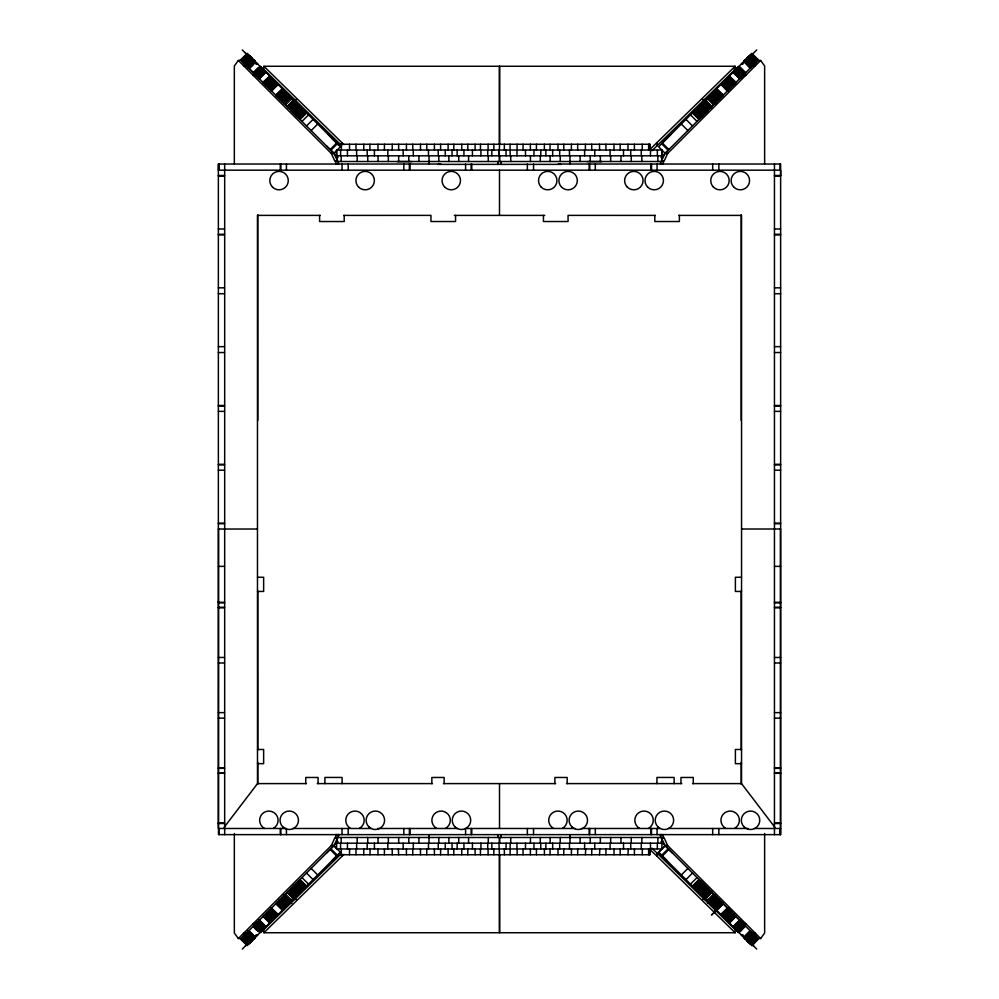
<?xml version="1.0" encoding="UTF-8"?>
<svg xmlns="http://www.w3.org/2000/svg" width="999" height="999" viewBox="0 0 999 999"><rect width="100%" height="100%" fill="white"/><g stroke="black" fill="none" stroke-linecap="round" stroke-linejoin="round"><path stroke-width="1.5" d="M218.369 601.323L218.369 602.297L224.513 602.297M234.34 833.516L234.34 933.041L238.361 938.523L241.034 938.523L240.547 939.072L247.14 945.516L240.934 938.673M257.792 784.14L257.804 762.337M257.804 749.887L257.804 591.058M651.935 150.774L735.139 69.48L735.139 66.271L263.886 66.271L263.886 69.48L340.809 144.793M324.9 783.603L324.9 777.447L342.095 777.447L342.095 783.603M338.424 837.487L338.424 834.627L339.161 834.64L335.751 834.627L335.751 838.186M336.613 155.807L336.613 150.037L661.875 150.025L661.875 155.807L336.613 155.807L336.613 150.025M340.584 848.975L340.584 843.193M341.159 843.231L341.159 837.462M341.508 144.256L341.308 150.025M341.933 144.818L341.933 142.682L263.886 66.271M347.44 848.975L347.44 843.193M349.525 150.025L349.525 144.256M355.981 150.025L355.981 144.256M356.631 848.975L356.631 843.193M357.18 843.231L357.192 837.462M363.761 150.025L363.761 144.256M367.207 848.975L367.207 843.193M367.757 843.231L367.757 837.462M369.917 150.025L369.917 144.256M374.413 848.975L374.413 843.193M377.984 150.025L377.984 144.256M378.059 843.231L378.059 837.462M384.428 150.025L384.428 144.256M387.812 848.975L387.812 843.193M388.361 843.231L388.361 837.462M392.232 150.025L392.232 144.256M398.676 843.231L398.676 837.462M398.651 150.025L398.651 144.256M403.171 848.975L403.171 843.193M406.431 150.025L406.431 144.256M408.791 843.243L408.791 837.462M412.774 150.025L412.774 144.256M413.286 848.975L413.286 843.193M418.893 843.243L418.893 837.462M420.479 150.025L420.479 144.256M426.773 150.025L426.773 144.256M428.459 848.975L428.459 843.193M429.008 843.243L429.008 837.462M429.083 837.474L429.083 834.627M434.403 150.025L434.403 144.256M438.249 848.975L438.249 843.193M438.798 843.243L438.798 837.462M440.609 150.025L440.609 144.256M445.254 848.975L445.254 843.193M448.114 150.025L448.114 144.256M448.863 843.243L448.863 837.462M452.048 848.975L452.048 843.193M453.833 150.025L453.833 144.256M457.142 848.975L457.142 843.193M458.716 843.243L458.716 837.462M461.738 150.025L461.738 144.256M463.936 848.975L463.936 843.193M467.807 150.025L467.807 144.243M468.568 843.243L468.568 837.462M472.44 848.975L472.44 843.206M475.099 150.025L475.099 144.243M480.469 150.025L480.469 144.243M480.931 848.975L480.931 843.206M487.724 848.975L487.724 843.206M488.086 150.025L488.086 144.243M488.274 843.243L488.274 837.462M491.845 848.975L491.845 843.206M497.989 161.526L497.989 164.385M498.951 150.025L498.951 155.794L499.6 144.243M499.325 155.757L499.5 161.538L499.687 155.757M499.687 843.243L499.512 837.462L499.325 843.243M501.036 837.474L501.036 834.615M504.358 854.757L504.358 848.975M506.068 155.794L506.068 150.025M510.064 854.757L510.189 843.206M510.189 155.794L510.064 144.243M510.739 161.538L510.739 155.757M516.982 155.794L516.982 150.025M517.12 854.757L517.12 848.975M523.051 854.757L523.051 848.975M525.474 155.794L525.474 150.025M530.382 854.757L530.382 848.975M530.444 161.538L530.444 155.757M533.978 155.807L533.978 150.025M536.426 854.744L536.426 848.975M540.297 161.538L540.297 155.757M540.771 155.807L540.771 150.025M544.393 854.744L544.393 848.975M545.866 155.807L545.866 150.025M550.049 854.744L550.049 848.975M550.149 161.538L550.149 155.757M552.659 155.807L552.659 150.025M558.004 854.744L558.004 848.975M559.677 155.807L559.677 150.025M560.227 161.538L560.227 155.757M563.761 854.744L563.761 848.975M569.467 155.807L569.467 150.025M569.929 164.373L570.017 155.757M571.391 854.744L571.44 848.975M577.684 854.744L577.684 848.975M580.119 161.538L580.119 155.757M584.627 155.807L584.627 150.025M585.377 854.744L585.739 848.975M590.234 161.538L590.234 155.757M591.733 854.744L591.733 848.975M594.742 155.807L594.742 150.025M599.512 854.744L599.837 848.975M600.349 161.538L600.349 155.769M605.931 854.744L605.931 848.975M610.102 155.807L610.102 150.025M610.651 161.538L610.651 155.769M614.048 854.744L613.998 848.975M620.179 854.744L620.179 848.975M620.966 161.538L620.966 155.769M623.501 155.807L623.501 150.025M627.959 854.744L628.271 848.975M630.719 155.807L630.719 150.025M631.268 161.538L631.268 155.769M634.415 854.744L634.415 848.975M641.283 155.807L641.283 150.025M641.833 161.538L641.833 155.769M642.182 854.744L642.394 848.975M648.638 854.744L648.638 848.975M649.612 854.744L649.612 848.975M650.087 848.975L650.087 854.744L336.613 854.744M650.474 155.807L650.474 150.025M657.105 853.121L735.139 929.52L735.139 932.729L657.092 856.318L657.105 853.121L651.935 848.226M657.342 155.807L657.342 150.025M657.866 161.538L657.866 155.769M660.564 164.373L660.564 161.513M663.236 164.373L663.236 160.814M741.171 420.404L741.183 214.86M764.635 163.936L764.635 65.959L760.614 60.477L757.941 60.477M501.023 164.385L501.036 161.526M497.989 834.615L497.989 837.474M238.361 938.523L331.356 845.529L335.015 837.487L663.973 837.487L667.632 845.529L760.626 938.523L764.635 933.041L764.635 833.516M240.622 938.985L334.028 845.529L337.687 837.487M661.301 161.513L664.959 153.471L758.491 59.928L751.885 53.484L662.362 143.019L668.893 149.538M760.614 60.477L667.632 153.471L663.973 161.513L335.015 161.513L331.356 153.471L238.361 60.477L234.34 65.959L234.34 163.936M271.553 90.946L277.759 84.103M727.085 909.565L728.371 908.94L721.765 915.396L727.747 908.316L720.953 914.572L727.472 908.054M224.113 827.347L257.492 783.628L257.455 215.384L320.304 215.397M274.737 86.314L274.076 87M271.603 90.397L277.322 83.679L274.962 86.089M305.632 113.299L299.675 119.068L306.069 112.425M692.956 886.575L699.362 879.932L693.393 885.701M275.949 85.177L277.335 83.679L276.286 84.74M724.063 912.911L721.69 915.321L723.076 913.823M721.703 915.321L722.739 914.26M297.752 104.108L291.333 110.739L297.864 104.208M701.273 894.892L707.692 888.261L701.061 894.679M736.563 930.181L743.144 923.713L743.706 924.287L739.085 929.045L743.78 924.362L744.417 924.999L737.924 931.543M254.108 73.501L260.627 66.97L260.04 66.384L253.484 72.877L253.946 73.339L258.629 68.644L256.755 70.517M261.775 68.119L255.332 74.725L259.79 69.793M739.248 929.207L743.868 924.437L737.337 930.956L738.211 931.83M740.384 930.344L745.017 925.586L739.984 929.944M253.734 73.127L258.354 68.357M740.671 930.643L745.366 925.948L740.546 930.506L744.255 926.697M254.782 72.303L258.479 68.494L253.734 73.127L260.127 66.471M255.769 71.416L258.554 68.556M261.651 67.994C256.219 68.731 248.451 81.643 261.114 67.457M262.15 68.506L255.557 74.95L260.14 70.155M262.3 72.303L257.63 77.023L261.925 71.94L257.13 76.523L261.825 71.828M290.734 105.782L288.574 107.979L295.105 101.461M708.303 893.218L710.451 891.021L703.796 897.414M740.197 920.778L733.703 927.322M736.85 926.81L741.52 922.102L734.914 928.533L741.408 921.977L734.864 928.496L741.533 922.114M738.923 928.883L743.568 924.15M260.727 67.07L254.245 73.639L259.053 69.056M263.311 82.705L269.855 76.199M291.071 103.946L294.305 100.649L291.009 103.884M297.64 103.996L291.171 110.577L297.09 104.758M293.756 113.162L299.688 107.355M698.801 892.419L705.269 885.838M701.385 895.004L707.854 888.423L701.935 894.242M708.016 895.116L704.732 898.351L707.966 895.054M729.195 922.826L735.639 916.208L728.983 922.614M738.311 931.93L744.779 925.361L738.149 931.767L736.35 929.982M294.106 100.449L287.625 107.018L294.043 100.4M736.738 926.697L741.395 921.977L737.1 927.06L741.97 922.552L735.264 928.895M737.162 927.134L741.832 922.402M283.891 90.235L282.53 88.874L275.999 95.392L282.03 89.698M284.066 90.422L277.572 96.978L283.104 90.759M283.679 103.072L284.253 103.646L290.746 97.09L290.122 96.478L284.103 103.509L290.622 96.978L291.658 97.989L287.537 93.881L280.994 100.387M288.274 107.667L294.717 101.074M704.307 897.926L710.801 891.37M714.847 895.416C693.206 917.319 728.633 881.917 709.29 901.597L715.184 895.753L712.025 899.125M714.959 908.578L721.453 902.022L715.933 908.241M735.089 925.062L739.672 920.254L734.939 924.899C751.323 908.378 719.792 939.859 739.784 920.366M740.846 930.806L745.092 925.661L738.548 932.179M255.17 74.563L261.238 67.582L254.645 74.038M263.649 69.992L256.893 76.286L263.711 70.067M264.023 70.367L257.63 77.023L262.188 72.19M290.609 96.953L283.766 103.159L290.397 96.753M284.24 103.634L290.11 97.777M692.457 112.924L698.975 119.455L700.324 118.094L693.743 111.638M255.457 937.199C253.284 942.132 240.047 918.98 254.42 938.236M300.025 879.582L306.581 886.076M708.94 901.248L715.059 895.628L708.603 902.222L715.284 895.866M735.389 929.008L741.895 922.464L735.326 928.945L736.013 929.632M249.288 56.943L243.444 62.837L249.538 55.882L243.107 62.5L249.9 56.244M273.202 88.012L277.435 83.779M282.242 89.91L276.398 95.792L282.892 89.248M289.598 95.941L282.929 102.323L288.886 96.553M283.753 103.147L287.013 99.875M695.978 109.403L702.747 115.684M704.545 100.824L710.963 107.455L704.482 100.899M718.031 100.387L711.513 93.869L707.017 98.364L713.486 104.932M714.035 91.334L720.429 98.002L713.798 91.571M717.382 87.974L715.134 90.235M737.374 67.994C744.243 69.181 749.462 81.319 737.799 67.582M744.317 61.051L750.861 67.557L744.455 60.927M749.987 55.382L756.718 61.701M715.609 89.773L722.152 96.266M727.409 77.959L726.498 78.871L733.004 85.415L726.698 78.684M749.824 55.544L756.368 62.05M708.915 97.777L714.797 103.634L715.309 103.109L708.828 96.553M702.559 115.872L695.941 109.44M715.034 103.384C694.605 83.229 729.32 117.457 709.29 97.403L715.097 103.322L708.591 96.791L715.234 103.197L712.025 99.875M718.593 99.825L712.1 93.282L718.618 99.8L712.999 93.694M733.865 84.553L727.297 78.084M734.74 83.691C714.872 63.436 747.552 97.939 727.871 77.51M741.97 76.448C718.293 53.734 758.029 92.308 735.152 70.217M750.749 67.67L750.137 68.282L743.88 61.488M749.75 56.943L755.581 62.837L757.467 60.951M737.911 67.457L744.342 74.088M745.516 72.915L739.01 66.359L745.479 72.939L740.546 68.494L744.243 72.303M756.505 61.913L750.049 55.32L749.025 56.356L755.506 62.912L753.583 64.835L747.015 58.354L747.577 57.792M242.657 936.95L243.444 936.163L250.05 942.606M276.873 902.734L283.416 909.227M278.908 900.698L278.559 901.048M242.932 941.033L247.277 945.379L248.901 943.755L242.52 937.087M254.358 925.249L255.806 923.8L262.475 930.181M254.695 924.912L261.238 931.418M264.236 915.371L270.542 922.114M266.009 913.598L272.34 920.316L266.021 913.586C262.749 915.072 271.366 921.777 272.015 920.641M278.496 901.11L285.077 907.579M280.432 899.175L286.95 905.693M290.122 901.223L284.24 895.366L283.753 895.853L289.747 901.597C270.779 882.192 304.37 916.258 283.716 895.891L284.253 895.354L290.771 901.885L284.016 895.591M276.536 916.12L269.992 909.614L275.874 915.471M290.559 902.085L284.066 895.541L290.634 902.022L291.658 901.011L288.723 903.933L282.205 897.402M250.175 942.482L248.938 943.718L242.307 937.299M261.488 931.168C252.909 918.006 250.262 928.496 260.464 932.192L254.021 925.586L258.641 930.356L256.755 928.483M254.445 925.174L260.889 931.767L261.613 931.043M259.403 929.594L254.645 924.962L261.114 931.543C271.154 927.846 244.618 914.634 263.499 929.157M280.994 898.613L287.512 905.131L292.008 900.636L285.539 894.068M294.543 898.101L288.311 891.295L294.905 897.751M302.972 889.672L296.341 883.266L303.084 889.56M716.82 909.115C736.375 889.285 699.213 927.147 722.739 903.308M721.59 915.221L725.823 910.988M749.75 942.057L755.594 936.163M326.598 145.991L333.891 153.297L340.409 146.766L247.14 53.484L240.609 60.002L247.277 53.621M241.883 61.276L248.414 54.758M242.307 61.701L248.901 55.245L242.732 62.125L249.275 55.619L250.012 56.356M242.695 62.088L249.176 55.519M249.375 55.719L243.044 62.438M249.675 56.019L243.481 62.875M250.175 56.518L243.656 63.049L250.362 56.706M243.893 63.287L250.524 56.868M250.824 57.168L243.956 63.349M244.43 63.824L250.961 57.305M244.568 63.961L251.086 57.43L250.412 56.756M244.68 64.073L251.211 57.555L250.687 57.03L244.156 63.549L244.693 64.086L251.398 57.742C256.456 61.089 235.177 72.765 252.36 58.704M244.93 64.323L251.536 57.88M251.623 57.967L245.042 64.436L252.048 58.392M251.86 58.204L245.579 64.972M245.367 64.76L251.898 58.242M246.478 65.872L252.922 59.266M337.687 161.513L334.028 153.471L246.703 66.096L253.084 59.428M253.159 59.503L246.878 66.271L253.396 59.74M253.696 60.04L247.178 66.571L253.222 59.565M247.302 66.696L253.821 60.165M247.427 66.821L253.958 60.302M247.565 66.958L254.083 60.427M247.69 67.083L254.221 60.564L253.659 60.002L255.457 61.801L248.589 67.982M254.42 60.764L247.964 67.358L248.876 68.269M255.195 61.538C240.135 74.95 256.368 65.31 254.57 60.927L248.102 67.495L254.782 61.126M248.326 67.72L254.945 61.289M248.464 67.857L255.057 61.401M253.833 73.227L260.177 66.533M254.021 73.414L260.477 66.821M254.358 73.751L260.876 67.233L262.325 68.669M254.782 74.188L261.226 67.582M261.476 67.832L255.12 74.513L254.458 73.851M255.482 74.875L261.975 68.319M255.707 75.1L262.287 68.644M255.831 75.225L262.412 68.756M262.6 68.943L255.944 75.337L253.271 75.387M256.231 75.624L262.874 69.218M263.024 69.368L256.393 75.787L263.099 69.443M256.681 76.086L263.324 69.668M257.405 76.798L263.873 70.217M257.492 76.886L264.073 70.417M257.767 77.16L264.298 70.642M257.942 77.335L264.46 70.817M258.104 77.497L264.635 70.979M258.266 77.66L264.785 71.129M258.416 77.81L264.897 71.241M258.554 77.947L264.972 71.316M258.679 78.072L265.11 71.453M258.991 78.384L265.434 71.778M265.684 72.028L259.44 78.834M259.24 78.634L265.771 72.115M267.208 86.613L263.099 82.505L269.78 76.136M269.917 76.261L263.087 82.492L269.718 76.074M263.486 82.88L270.042 76.386M263.686 83.079L270.205 76.548L263.973 83.379M263.848 83.242L270.317 76.661M264.136 83.541L270.429 76.773M270.741 77.098C261.401 85.302 263.249 87.2 271.154 77.51M264.423 83.816L270.854 77.198M264.61 84.003L271.129 77.485L264.835 84.228L271.528 77.872L272.527 78.871C264.435 88.986 261.626 85.464 271.641 77.984M271.803 78.147L265.297 84.69L271.94 78.284M265.609 85.002L272.315 78.659L265.809 85.202M272.752 79.108C259.952 93.182 268.007 81.406 273.451 79.795L266.858 86.251M273.014 79.358L266.433 85.827L273.326 79.67M266.546 85.939L273.164 79.508M266.995 86.389L273.614 79.957M267.145 86.551L273.738 80.082M267.37 86.763L273.838 80.182M276.286 82.63L269.693 89.086L267.507 86.901L274.126 80.482M267.607 87L274.226 80.569M274.338 80.682L267.819 87.213L274.438 80.794M274.55 80.894L268.132 87.525L274.713 81.056M274.937 81.281L268.419 87.812L275.112 81.456M268.669 88.062L275.2 81.543M268.781 88.174L275.399 81.743M268.968 88.362L275.487 81.831M269.118 88.511L275.637 81.993M269.318 88.711L275.874 82.23M275.961 82.305L269.355 88.749L276.124 82.467M269.83 89.223L276.348 82.705M276.523 82.88L270.404 89.798M276.686 83.029L270.067 89.46L275.874 83.529M270.254 89.648L276.848 83.204M276.935 83.279L270.479 89.873L277.11 83.454M271.553 89.685L270.667 90.06C287.974 73.064 266.596 94.868 272.802 88.349M277.51 83.854L270.979 90.385L271.953 89.435M271.853 90.072L278.084 84.428L271.303 90.697L277.26 83.604M277.922 84.266L271.516 90.909L277.959 84.303M283.017 102.41L275.999 95.392L282.542 88.886M276.099 95.492L282.767 89.111L276.373 95.767M276.548 95.954L283.179 89.535M276.798 96.191L283.316 89.673M276.898 96.291L283.504 89.848M277.098 96.503L283.803 90.16M277.285 96.678L283.679 90.01M284.178 90.534L277.66 97.053L284.265 90.609M277.909 97.303L284.415 90.759M278.022 97.415L284.54 90.897M278.309 97.702L284.827 91.184M285.052 91.396L278.546 97.952M278.596 98.002L285.227 91.571M279.071 98.464L285.702 92.058M285.851 92.195L279.245 98.639L286.089 92.445M285.901 92.245L279.77 99.163L286.176 92.52M279.945 99.338L286.463 92.82M280.157 99.563L286.688 93.032M287.063 93.406L280.532 99.925L286.95 93.307L280.407 99.813L286.026 93.694M280.769 100.162L287.287 93.644M281.219 100.612L287.737 94.081M282.193 101.598L288.723 95.067M282.367 101.761L288.886 95.242M282.517 101.923L289.048 95.392M282.667 102.06L289.186 95.542M282.804 102.198L289.323 95.667M283.129 102.522L289.548 95.892M283.254 102.647L289.71 96.054M283.454 102.847L289.835 96.191M290.547 96.891L283.991 103.384L290.484 96.828M285.539 104.932L292.058 98.401L287.537 93.881M295.866 102.223L289.348 108.741L287.262 106.668L293.881 100.225M293.843 100.2L287.262 106.668M287.812 107.218L294.343 100.687M289.548 108.941L296.066 102.422M289.797 109.191L296.316 102.672M290.047 109.44L296.566 102.922M296.828 103.172L290.434 109.828M290.659 110.065L297.078 103.434M290.834 110.227L297.352 103.709M297.527 103.871L290.996 110.402L298.139 117.545L304.67 111.026M291.446 110.839L298.064 104.408M298.501 104.858L291.858 111.251L298.639 104.995M292.57 111.963L299.088 105.444M292.782 112.175L299.3 105.657M293.381 112.775L299.638 105.994M293.469 112.862L299.987 106.344M293.606 113.012L300.125 106.481M293.881 113.274L300.349 106.693M300.462 106.818L294.043 113.436L294.555 113.961L301.086 107.43L300.512 106.868M300.612 106.968L294.318 113.711M294.668 114.073L301.298 107.655M294.917 114.323L301.448 107.792M295.005 114.398L301.523 107.88M295.117 114.51L301.748 108.092M301.948 108.304L295.429 114.835L302.148 108.504M302.247 108.604L295.729 115.122L302.435 108.791M296.004 115.397L302.597 108.953M296.154 115.559L303.084 109.44M296.278 115.684L302.922 109.266L296.478 115.872M296.566 115.959L303.184 109.54M296.753 116.146L303.346 109.703M296.89 116.296L303.858 110.202L297.327 116.733M303.659 110.015L297.015 116.408L303.796 110.152M297.465 116.858L304.058 110.414M297.602 117.008L304.195 110.552M297.752 117.145L304.358 110.702M297.902 117.308L304.508 110.864M298.226 117.62L304.832 111.176M298.389 117.782L304.907 111.264M298.551 117.944L304.995 111.339M306.581 112.924L300.05 119.455L298.701 118.094L305.145 111.501M298.763 118.169L305.419 111.776L298.951 118.357M299.675 119.068L306.293 112.637M299.862 119.268L306.393 112.737M301.998 121.403L308.529 114.873M306.531 125.936L313.062 119.405M311.164 130.569L317.694 124.051M330.132 149.538L336.663 143.019M330.844 150.25L337.375 143.731M700.424 104.957L706.867 111.563M727.472 90.946L721.141 84.241L727.484 90.934M726.011 79.358L732.18 86.251M738.036 67.333L736.7 68.669L743.331 75.1M741.208 64.148L742.369 62.999M743.581 61.788L745.941 59.428L752.397 66.034M747.402 57.967L753.671 64.748M698.201 107.18L704.807 113.611L698.413 106.968M699.412 105.969L705.956 112.475M700.674 104.708L707.192 111.226M705.144 100.225L711.763 106.668L710.077 108.354M711.488 93.881L707.367 97.989L708.391 96.965L714.997 103.434M715.247 90.135L721.952 96.478L722.539 95.879L716.183 89.198M716.483 88.899L723.039 95.392L716.483 88.899L722.976 95.442L716.807 89.885M723.151 82.23L729.745 88.686M727.971 77.41L734.19 84.228M729.307 76.074L735.938 82.492L731.942 86.488L725.286 80.082M736.375 69.006L743.031 75.387L745.704 75.387M670.641 134.74L658.616 146.778L665.147 153.297L668.169 150.25L661.65 143.731M699.038 106.344L699.725 105.657L706.256 112.175M700.174 105.207L706.63 111.801L700.174 105.207L700.961 104.408L707.592 110.839M704.432 100.949L708.016 103.884M708.99 96.391L708.303 97.065L714.822 103.609M709.253 96.116L709.702 95.667L716.158 102.273L718.868 99.563L712.337 93.032M713.074 92.308L719.367 99.051M720.953 84.415L721.927 83.454L728.371 90.06L721.765 83.604L722.739 84.74M732.791 85.627L726.198 79.171L732.554 85.864M728.358 77.01L728.82 76.548L735.289 83.129M729.17 76.211L735.913 82.505M733.753 71.628L740.222 78.197L745.017 73.414L740.384 68.656M742.632 75.787L735.813 69.555M737.05 68.319L743.556 74.875L736.875 68.506M738.948 66.421L738.311 67.07L744.779 73.639L739.972 69.056M747.127 58.242L746.34 59.028L752.859 65.559M747.352 58.017L748.338 57.03L754.882 63.549L754.332 64.086L747.751 57.617M749.487 55.882L755.656 62.762M749.762 55.607L755.968 62.462L749.475 55.894M751.061 54.308L751.822 53.546M704.195 101.186L710.764 107.667L704.12 101.249M738.673 66.696L745.229 73.189M743.031 63.649L742.269 64.411L742.719 63.948M699.337 107.355L698.801 106.581M715.933 90.759L721.453 96.978L715.009 90.36L721.365 97.053L720.142 98.277M716.995 89.698L722.976 95.454M729.894 76.786L735.851 82.58M744.205 62.475L745.092 61.588M751.822 54.845L756.73 49.95M710.139 96.553L716.096 102.323M735.002 74.026L739.784 78.634L733.054 72.315L739.672 78.746M738.885 70.155L743.568 74.85M701.198 117.233L701.897 116.533M706.992 111.438L700.374 105.007M719.53 98.889L713.174 92.195L719.58 98.839M721.116 97.303L714.485 90.897M722.177 83.204L729.045 89.386L722.439 82.942M732.255 86.164L725.699 79.67M735.127 83.304L728.496 76.886L734.889 83.541M742.894 75.524L736.275 69.106M755.069 63.349L748.214 57.168M755.544 62.875L749.35 56.019M661.063 157.355L665.134 153.284M701.385 103.996L707.854 110.577L701.922 116.496L695.179 110.202L701.86 116.558M724.475 80.894L730.893 87.525L729.332 89.086L722.739 82.63M724.587 80.794L731.543 86.888L724.937 80.444M758.278 60.14L751.748 53.621M732.729 85.689L726.198 79.171M744.03 74.388L737.549 67.832M752.147 66.271L745.803 59.565M249.45 943.206L243.444 936.175M256.693 922.914L263.212 929.445M263.873 928.783L257.63 921.977L262.337 926.66L257.205 922.402L261.863 927.134L257.168 922.439M258.803 920.803L265.347 927.309L258.554 921.053M272.752 919.892L266.233 913.373L273.064 919.579M293.119 886.488L299.613 893.031L293.381 886.225M242.42 937.199L249.575 943.081M247.889 931.717L248.876 930.731L255.232 937.424L248.826 930.781M271.291 921.365L264.772 914.834L263.099 916.508L269.855 922.801M277.11 915.546L270.667 908.94L271.466 908.141L278.084 914.572M276.049 903.558L282.542 910.114L275.999 903.608L282.043 909.302M277.572 902.022L284.016 908.64M285.764 906.88C282.317 900.074 273.564 895.141 286.001 906.655M287.262 892.332L293.843 898.8L287.325 892.282M298.639 894.005L292.17 887.437L298.351 894.292M326.598 853.009L337.974 841.645M251.086 941.57L244.568 935.039L243.893 935.713L250.412 942.244M253.271 923.613L256.156 923.451L262.762 929.894M264.023 924.974C248.052 908.541 279.033 939.697 259.24 920.366M263.986 915.621L270.317 922.339M265.21 914.397L271.691 920.966M269.318 910.289L275.886 916.77M285.702 906.942L279.183 900.424L279.757 899.849M291.883 887.724L298.514 894.142M300.612 892.032L294.318 885.276M245.08 934.527L251.623 941.033L244.98 934.639L246.166 933.441L252.685 939.972M248.901 930.718L255.444 937.212L254.92 937.736M265.759 913.848L272.165 920.491M271.403 908.203L278.047 914.609L271.241 908.366L277.472 915.196M260.14 928.845L255.457 924.15L262.163 930.494M261.788 927.209L257.105 922.502L263.661 928.995L257.055 922.552M246.678 944.679L245.404 945.953M253.933 937.412L254.733 936.625M288.886 902.447L282.967 896.64L289.548 903.108M300.237 892.419L299.688 891.645M247.203 944.155L242.307 949.05M251.224 940.121L251.935 939.422M254.196 937.149L254.832 936.525M255.145 936.2L255.831 935.514M256.306 935.052L256.78 934.564L256.006 935.351M286.026 905.306L280.407 899.187L287.063 905.594M249.887 942.769L243.369 936.238L249.288 942.057M245.417 934.202C265.647 954.082 232.118 921.378 251.398 939.947M261.975 930.681L255.482 924.125M272.802 919.854L266.308 913.298M282.904 909.752C285.552 906.155 267.794 895.441 283.679 908.99M278.309 901.298L284.703 907.954M286.139 906.518L279.57 900.037M290.584 902.072L284.191 895.416M294.792 897.851L288.311 891.295M301.086 891.57L294.243 885.351M332.18 860.464L338.361 854.282M248.064 944.604L251.998 940.658M253.671 938.998L254.208 938.461L247.702 931.917M273.601 919.068L271.066 921.59L264.61 914.997M274.713 917.944L268.194 911.413L274.713 917.944L268.419 911.188L275.312 917.344M284.827 907.816L285.402 907.242M294.218 898.426L287.7 891.907L293.793 898.863M299.425 893.231L300.162 892.494L293.606 885.988M304.058 888.586L302.522 890.121L295.916 883.69M305.294 887.362L298.701 880.906L305.419 887.224L306.081 886.575L299.675 879.932L305.632 885.701M256.656 936.001L257.817 934.852M260.027 932.629L253.596 926.011M262.662 929.994L255.994 923.613M270.429 922.227L264.061 915.546L270.667 921.99M273.414 919.255L266.721 912.886L273.202 919.442M284.428 908.216L277.897 901.71L284.553 908.103M303.659 888.985L297.065 882.542L303.796 888.848M661.663 855.269L668.181 848.75L670.429 850.998M662.374 855.981L668.893 849.462M681.343 874.949L687.861 868.431M685.976 879.595L692.494 873.064M690.509 884.127L697.027 877.597M692.482 886.101L698.975 879.545L702.697 883.266L715.646 896.215L709.253 902.884M692.644 886.263L699.163 879.732M692.744 886.363L699.263 879.832L692.831 886.45M693.556 887.174L700.199 880.768M693.743 887.362L700.336 880.906M693.955 887.574L700.411 880.981M694.118 887.736L700.561 881.13M694.205 887.824L700.799 881.38M694.355 887.974L700.886 881.455M694.442 888.061L701.048 881.618M694.605 888.223L701.198 881.767M694.755 888.373L701.348 881.93M694.904 888.523L701.498 882.067M701.635 882.204L695.042 888.66L695.679 889.297M695.179 888.798L701.872 882.442M695.316 888.935L701.972 882.542M695.491 889.11L702.072 882.641M695.616 889.235L702.21 882.779M695.754 889.372L702.422 882.991M695.941 889.56L702.609 883.178M696.091 889.709L702.697 883.266L696.228 889.847M702.946 883.516L696.353 889.972L695.841 889.46M696.503 890.121L703.121 883.69M696.69 890.296L703.308 883.878M696.877 890.496L703.396 883.965M696.977 890.596L703.596 884.165M697.29 890.908L703.808 884.377M697.389 891.008L704.033 884.602M697.589 891.208L704.108 884.677M697.727 891.345L704.245 884.814M697.839 891.458L704.47 885.039L698.513 892.132M698.239 891.857L704.707 885.276M697.951 891.57L704.819 885.389M698.688 892.307L705.094 885.663M698.9 892.519L705.419 885.988M699.125 892.744L705.569 886.138M699.412 893.031L705.956 886.525L699.163 892.781M699.625 893.243L706.143 886.712M699.725 893.343L706.256 886.825M699.937 893.556L706.468 887.037M707.155 887.724L700.624 894.242L706.867 887.437L700.049 893.668M700.386 894.005L706.992 887.562M700.786 894.405L707.317 887.886M700.973 894.592L707.492 888.061M701.51 895.129L708.029 888.598M701.673 895.291L708.204 888.773M701.847 895.466L708.366 888.935M701.947 895.566L708.478 889.048M702.21 895.828L708.728 889.297M702.459 896.078L708.99 889.56M702.709 896.328L709.24 889.809M702.959 896.578L709.49 890.059M703.159 896.777L709.677 890.259M704.133 897.751L710.901 891.483M704.545 898.176L711.013 891.583M704.695 898.313L711.213 891.782M704.807 898.426L711.338 891.907M704.982 898.601L711.513 892.082M711.675 892.244L705.244 898.863L711.763 892.332M713.498 894.068L706.967 900.599L711.488 905.119L718.031 898.613M708.254 901.885L714.784 895.354M708.466 902.085L714.959 895.541L708.528 902.159M708.903 902.522L715.309 895.891L708.741 902.359M709.128 902.746L715.584 896.153M709.44 903.059L715.846 896.415M709.577 903.196L716.008 896.59L758.416 938.985L751.972 945.591L658.616 852.234L665.147 845.703L672.439 853.009M709.702 903.333L716.158 896.727M709.839 903.458L716.358 896.94M709.989 903.608L716.508 897.077M711.488 905.119L710.152 903.783L716.67 897.239M710.314 903.933L716.832 897.402M711.288 904.919L717.819 898.388M711.738 905.356L718.269 898.838M711.975 905.594L718.606 899.175L712.137 905.756M712.349 905.968L718.868 899.437M712.562 906.18L719.093 899.662M713.136 906.755L719.53 900.111M713.323 906.942L719.854 900.424M713.436 907.055L719.967 900.536M713.798 907.429L720.329 900.898L714.31 907.929L713.548 907.167M714.06 907.679L720.579 901.148M714.198 907.816L720.729 901.298M714.485 908.103L721.003 901.585M721.141 901.71L714.622 908.241M714.847 908.466L721.29 901.86M715.134 908.765L721.952 902.534L715.359 908.99M715.709 909.327L722.152 902.734L715.559 909.177M715.846 909.465L722.377 902.946L715.958 909.577M721.053 914.672L727.559 908.128L721.128 914.747M721.403 915.034L727.934 908.503L727.185 909.215M721.64 915.271L728.046 908.615M721.927 915.546L728.371 908.94M728.546 909.127L722.027 915.646L728.696 909.277M722.252 915.871L728.87 909.44M729.02 909.602L722.514 916.145M722.677 916.295L729.108 909.677M722.739 916.37L729.332 909.914M722.901 916.533L729.482 910.064M723.014 916.645L729.632 910.214M729.745 910.314L723.189 916.82M723.388 917.007L729.907 910.489M723.538 917.169L730.069 910.638M723.638 917.257L730.157 910.738M723.726 917.344L730.356 910.938M730.531 911.1L723.838 917.457M730.619 911.188L724.325 917.944L730.906 911.475M724.487 918.106L731.118 911.687L724.687 918.318M724.799 918.431L731.38 911.962M731.655 912.237L725.137 918.755L731.817 912.387M725.361 918.98L731.942 912.512M732.105 912.686L725.511 919.13L726.236 919.854L732.791 913.373M725.649 919.28L732.279 912.849L725.961 919.579M725.786 919.405L732.429 913.011M726.198 919.829L732.729 913.311M726.71 920.341L733.016 913.586L733.94 914.51L727.497 921.128M726.698 920.316L733.303 913.885M733.416 913.998L726.822 920.441M733.616 914.185L727.409 921.041M727.235 920.853L733.728 914.31M727.572 921.19L734.203 914.772M727.971 921.59L734.652 915.234M728.084 921.702L734.54 915.121M728.521 922.139L734.964 915.546M728.721 922.339L735.127 915.696M733.254 918.168L735.301 915.871L728.771 922.389M735.539 916.12L729.42 923.039L735.726 916.295M729.307 922.926L735.926 916.495M733.353 926.972L739.872 920.454L733.516 927.147M733.84 927.472L740.346 920.928M733.915 927.547L740.484 921.053M734.065 927.684L740.621 921.19M734.24 927.871L740.771 921.34M734.402 928.021L740.921 921.503M734.565 928.183L741.083 921.665M734.74 928.358L741.258 921.84M735.164 928.783L741.633 922.202M735.526 929.157L742.145 922.714M735.714 929.332L742.232 922.814M742.357 922.939L735.926 929.557L742.582 923.163M736.113 929.732L742.744 923.313M736.275 929.894L742.881 923.451L745.704 923.613M736.375 929.994L743.044 923.613L664.959 845.529L661.301 837.487M736.675 930.294L743.331 923.9M736.875 930.494L743.468 924.05L737.062 930.681M737.175 930.793L743.693 924.275M737.487 931.105L744.342 924.912M737.687 931.318L743.955 924.525M737.799 931.418L744.38 924.962M738.036 931.655L744.617 925.186M738.398 932.03L744.929 925.499M745.429 926.011L739.023 932.641L738.561 932.192M744.617 938.236L750.973 931.555L744.455 938.073L743.568 937.199L750.112 930.693M744.08 937.711L750.636 931.218M744.542 938.173L751.073 931.642M751.335 931.917L744.817 938.436L745.366 938.998M744.942 938.573L751.473 932.042M745.079 938.698L751.598 932.179M745.329 938.96L751.735 932.304M745.454 939.085L751.985 932.554L752.547 933.128M745.629 939.26L752.035 932.616M745.704 939.322L752.222 932.804M745.866 939.497L752.322 932.904M746.028 939.647L752.472 933.041M746.116 939.734L752.634 933.216M746.99 940.608L753.621 934.202M747.264 940.896L753.933 934.502M747.427 941.058L754.058 934.639C754.008 933.953 743.543 940.359 748.676 942.294M747.577 941.208L754.22 934.789M747.751 941.383L754.345 934.927L754.857 935.439L748.351 941.982L747.814 941.445M747.939 941.57L754.47 935.039L755.069 935.651L748.513 942.132M748.076 941.695L754.595 935.176M748.214 941.832L754.732 935.314M748.613 942.244L755.194 935.776M748.775 942.407L755.381 935.951M748.988 942.606L755.506 936.088L749.225 942.844M749.35 942.981L756.018 936.587L749.65 943.281M749.575 943.206L755.669 936.25L749.075 942.694L750.024 943.643M756.38 936.95L749.849 943.481M756.718 937.299L750.049 943.68L756.505 937.087M750.624 944.242L757.142 937.724M758.091 938.673L751.972 945.591L758.091 938.66M751.76 945.379L756.106 941.033M283.928 103.322L289.81 97.465M283.928 895.678C306.968 918.868 269.955 881.568 289.81 901.535M251.448 941.208L244.817 934.789L244.168 935.439L250.674 941.982L251.224 941.445M248.114 931.493L254.583 938.073M282.218 909.115L276.448 903.158L282.842 909.802M287.537 905.119L288.886 903.783L282.367 897.239M709.228 901.535L714.997 895.566M723.164 915.471L729.033 909.614M276.049 95.442L282.605 88.948M727.185 908.928L720.966 914.597M272.115 88.911L273.614 87.425M243.032 936.587L249.675 942.981M705.956 886.525L699.525 893.143M299.55 118.943L305.457 113.124M693.568 885.876L699.475 880.057M718.693 899.262L712.999 905.306M277.435 96.841L283.416 91.084M715.671 907.979L721.59 902.159M288.449 107.855L291.745 104.62M298.988 105.332L292.27 111.676L298.689 105.045L298.239 104.595L292.133 111.526M649.874 149.513L735.139 66.271M340.809 854.207L263.886 929.52L263.886 932.729L735.139 932.729M263.886 932.729L343.993 854.37M707.292 894.38L710.576 891.145M726.223 910.651L728.171 908.753M263.187 82.58L269.131 76.786M727.484 909.315L728.121 908.703M271.541 90.247L271.853 89.785M271.141 90.534L271.853 89.873L271.241 90.634M219.368 529.033L218.369 529.045L257.492 529.02M498.951 843.206L499.45 854.757M238.361 60.477L240.622 60.015M243.519 65.634L246.191 65.634M752.771 65.634L755.456 65.634M291.621 99.65L296.266 99.65M702.759 99.65L707.417 99.65M336.613 144.256L650.087 144.256L650.087 150.025M614.01 144.256L613.998 150.025M331.356 153.471L334.028 153.471M664.959 153.471L667.632 153.471M397.103 161.601L412.112 161.601M586.913 161.601L601.935 161.601M440.871 164.036L218.369 164.023L218.369 828.483L286.451 828.483L286.451 834.627M558.241 164.036L780.631 164.023L780.631 834.627L218.494 834.627L218.556 529.02M438.261 164.373L560.739 164.373M218.369 170.18L780.631 170.18L780.631 176.061L774.487 176.061M218.369 175.474L224.513 175.474M774.487 175.474L780.631 175.474M218.369 176.061L224.513 176.061M343.656 215.397L430.944 215.384L430.944 221.528L455.556 221.528L455.556 215.384M454.308 215.397L544.717 215.397M655.381 215.397L568.056 215.384L568.056 221.528L543.444 221.528L543.444 215.384M678.721 215.397L741.545 215.397L741.545 783.628L774.912 827.347M218.369 229.008L224.513 229.008M774.487 229.008L780.631 229.008M218.369 234.303L224.513 234.303M774.487 234.303L780.631 234.303M218.369 234.89L224.513 234.89M774.487 234.89L780.631 234.89M218.369 287.824L224.513 287.837M774.487 287.837L780.631 287.824M218.369 293.718L224.513 293.718M774.487 293.718L780.631 293.718M218.369 346.653L224.513 346.653M774.487 346.653L780.631 346.653M218.369 352.535L224.513 352.547M774.487 352.547L780.631 352.535M218.369 405.482L224.513 405.482M774.487 405.482L780.631 405.482M218.369 406.069L224.513 406.069M774.487 406.069L780.631 406.069M218.369 411.363L224.513 411.363M774.487 411.363L780.631 411.363M218.369 464.31L224.513 464.31M774.487 464.31L780.631 464.31M218.369 464.897L224.513 464.897M774.487 464.897L780.631 464.897M218.369 470.192L224.513 470.192M774.487 470.192L780.631 470.192M218.369 523.139L224.513 523.139M774.487 523.139L780.631 523.139M218.369 523.726L224.513 523.726M774.487 523.726L780.631 523.726M741.545 529.02L780.631 529.02L779.632 529.033M218.369 566.371L224.513 566.371M774.487 566.371L780.631 566.371M257.492 577.26L263.636 577.26L263.636 591.445L257.492 591.445M741.545 577.26L735.389 577.26L735.389 591.445L741.545 591.445M774.487 602.297L780.631 602.297M218.369 602.859L224.513 602.859M774.487 602.859L780.631 602.859M218.369 607.267L224.513 607.267M774.487 607.267L780.631 607.267M218.369 607.817L224.513 607.817M774.487 607.817L780.631 607.817M218.369 657.467L224.513 657.467M774.487 657.467L780.631 657.467M218.369 662.986L224.513 662.986M774.487 662.986L780.631 662.986M218.369 712.637L224.513 712.637M774.487 712.637L780.631 712.637M218.369 718.144L224.513 718.144M774.487 718.144L780.631 718.144M257.492 749.487L263.636 749.487L263.636 763.673L257.492 763.673M741.545 749.487L735.389 749.487L735.389 763.673L741.545 763.673M218.369 767.794L224.513 767.794M774.487 767.794L780.631 767.794M218.369 768.343L224.513 768.343M774.487 768.343L780.631 768.343M218.369 772.764L224.513 772.764M774.487 772.764L780.631 772.764M218.369 773.313L224.513 773.313M774.487 773.313L780.631 773.313M257.492 783.603L306.518 783.603M317.245 783.603L432.492 783.603M443.406 783.603L555.631 783.603M566.533 783.603L681.793 783.603M692.519 783.603L741.545 783.603M218.369 822.964L224.513 822.964M774.487 822.964L780.631 822.964M218.369 823.513L224.513 823.513M774.487 823.513L780.631 823.513M292.62 828.483L371.378 828.483M377.56 828.483L457.867 828.483M575.237 828.483L465.584 828.483L465.584 834.627M581.418 828.483L660.202 828.483M667.894 828.483L748.201 828.483M754.382 828.483L780.631 828.483M331.356 845.529L334.028 845.529M664.959 845.529L667.632 845.529M341.296 848.975L341.308 854.744M370.154 848.975L369.942 854.744M398.364 848.975L398.638 854.744M412.712 848.975L412.774 854.744M426.723 848.975L426.773 854.744M291.621 899.35L296.278 899.35M702.759 899.35L707.417 899.35M243.531 933.366L246.204 933.366M755.456 933.366L752.784 933.366L757.941 938.523L760.626 938.523M493.843 144.243L493.843 150.025M504.32 144.243L504.358 150.025M517.07 144.243L517.107 150.025M557.966 144.256L558.004 150.025M585.389 144.256L585.414 150.025M599.525 144.256L599.562 150.025M627.984 144.256L628.009 150.025M642.207 144.256L642.245 150.025M335.751 834.627L336.476 834.64M453.783 848.975L453.821 854.744M480.432 848.975L480.457 854.757M493.831 848.975L493.831 854.757M440.584 848.975L440.609 854.744M384.378 854.744L384.44 848.975M721.116 84.266L727.734 90.697L721.703 83.679M271.303 908.303L277.759 914.897M727.185 89.785L727.934 90.484L721.515 83.854M271.853 909.215L271.091 908.516L277.622 915.034M727.971 90.447L727.085 89.435M341.933 142.682L343.993 144.63M649.874 849.487L657.092 856.318M271.953 909.565L271.016 908.591L271.553 909.315M259.053 929.944L254.258 925.361L260.727 931.93M276.298 914.26L277.335 915.321L274.975 912.911M693.393 113.299L699.35 119.068L692.956 112.425M727.484 89.685L728.121 90.297M258.354 930.643L253.734 925.873L258.491 930.506L255.707 927.659M726.223 88.349L728.184 90.235L721.64 83.729L724.063 86.089M707.28 104.62L710.576 107.855M288.449 891.145L291.745 894.38M270.866 908.753L272.802 910.651M262.188 926.81L257.63 921.977M715.671 91.021L721.59 96.841M701.273 104.108L707.854 110.577M297.752 894.892L291.171 888.423L297.64 895.004M291.009 895.116L294.305 898.351L291.071 895.054M259.353 920.254L264.098 924.899L259.415 920.191M693.568 113.124L699.475 118.943M299.55 880.057L305.457 885.876M272.128 910.089L273.626 911.575M721.216 84.153L727.684 90.734M699.275 106.106L705.831 112.6M331.918 151.324L337.974 157.355M271.853 908.928L277.809 914.847M257.555 922.052L264.123 928.533M723.151 83.529L729.033 89.386M758.091 60.327L751.573 53.809L758.079 60.34M750.624 54.758L757.142 61.276M749.65 55.719L756.181 62.238M748.775 56.593L755.369 63.049M748.676 56.706L755.194 63.224L748.513 56.868L747.951 57.43L754.47 63.961M748.064 57.305L754.595 63.824M747.627 57.742L754.208 64.211M747.452 57.917L754.108 64.323M747.177 58.204L753.795 64.635L746.977 58.392M746.665 58.704L753.196 65.222M746.103 59.266L752.547 65.872M745.629 59.74L752.085 66.346M745.504 59.865L751.985 66.446L745.329 60.04M745.204 60.165L751.723 66.696M745.079 60.302L751.598 66.821M744.942 60.427L751.335 67.083M744.617 60.764L751.061 67.358M744.08 61.289L750.699 67.72M743.968 61.401L750.561 67.857M738.773 66.596L745.291 73.127L740.671 68.357M738.548 66.821L745.017 73.414M738.398 66.97L744.929 73.501M737.712 67.657L744.13 74.301M737.412 67.957L743.693 74.725L737.262 68.119M736.563 68.819L743.194 75.225M736.163 69.218L742.744 75.687M735.926 69.443L742.457 75.974L735.714 69.668M735.526 69.843L742.132 76.286M735.264 70.105L741.82 76.598L737.162 71.866M734.902 70.467L741.395 77.023L736.837 72.19M734.727 70.642L741.258 77.16M734.565 70.817L741.083 77.335M734.402 70.979L740.921 77.497M734.24 71.129L740.771 77.66M734.053 71.316L740.621 77.81M733.915 71.453L740.471 77.947M733.84 71.528L740.346 78.072M733.603 71.778L740.034 78.384M733.341 72.028L739.959 78.471M728.983 76.386L735.539 82.88M728.708 76.661L735.177 83.242M728.134 77.248L734.602 83.816M727.497 77.872L734.09 84.328M727.222 78.147L733.728 84.69M727.085 78.284L733.616 84.815M726.86 78.509L733.416 85.002M725.823 79.558L732.429 85.989M725.411 79.957L732.03 86.389M725.199 80.182L731.655 86.763M724.799 80.569L731.443 86.975M724.687 80.682L731.218 87.213M724.325 81.056L730.843 87.587M724.088 81.281L730.606 87.812M723.913 81.456L730.519 87.9M723.825 81.543L730.356 88.062M723.638 81.743L730.244 88.174M723.538 81.831L730.069 88.362M723.388 81.993L729.907 88.511M723.014 82.355L729.67 88.749M722.901 82.467L729.482 88.936M722.677 82.705L729.095 89.323M722.339 83.029L728.87 89.56M722.102 83.279L728.546 89.873M727.784 90.634L721.266 84.116L727.172 90.072M716.258 89.111L722.864 95.567M716.058 89.311L722.477 95.954L715.846 89.535M715.709 89.673L722.227 96.191M715.359 90.01L721.877 96.553M714.76 90.609L721.29 97.14M714.198 91.184L720.716 97.702M714.048 91.321L720.579 97.852M713.323 92.058L719.954 98.464L719.093 99.338L712.562 92.82M712.936 92.445L719.455 98.963M711.975 93.406L718.493 99.925M711.738 93.644L718.256 100.162M711.288 94.081L717.819 100.612M710.301 95.067L716.832 101.598M710.139 95.242L716.658 101.761M709.977 95.392L716.508 101.923M709.839 95.542L716.358 102.06M709.577 95.804L716.008 102.41M709.427 95.941L715.896 102.522M709.315 96.054L715.709 102.71M709.115 96.254L715.571 102.847M708.903 96.478L715.421 102.997M714.959 103.459L708.303 97.065L714.847 103.584M705.182 100.2L711.675 106.756M704.982 100.4L711.513 106.918M704.807 100.574L711.325 107.093M711.213 107.218L704.682 100.687L707.966 103.946M703.92 101.461L710.451 107.979L708.291 105.782M703.159 102.223L709.677 108.741M702.959 102.422L709.477 108.941M702.709 102.672L709.24 109.191M702.459 102.922L708.99 109.44M702.21 103.172L708.728 109.703M701.947 103.434L708.366 110.065M701.673 103.709L708.204 110.227M701.498 103.871L708.029 110.402M701.161 104.208L707.692 110.739L701.935 104.758M700.786 104.595L707.18 111.251M699.937 105.444L706.455 111.963M699.625 105.757L706.043 112.375M699.125 106.256L705.569 112.862M698.9 106.481L705.419 113.012M705.144 113.274L698.688 106.693L697.951 107.43L704.47 113.961M698.563 106.818L704.982 113.436M697.727 107.655L704.357 114.073M697.589 107.792L704.108 114.323M697.502 107.88L704.02 114.398M697.29 108.092L703.92 114.51M696.977 108.404L703.596 114.835M696.877 108.504L703.396 115.035M696.678 108.704L703.308 115.122M696.59 108.791L703.121 115.31L696.428 108.953M696.278 109.103L702.871 115.559M695.841 109.54L702.409 116.009M695.679 109.703L702.285 116.146M695.554 109.828L702.135 116.296M695.117 110.265L701.698 116.733M694.967 110.414L701.573 116.858M694.829 110.552L701.423 117.008M694.68 110.702L701.273 117.145M694.517 110.864L701.123 117.308M694.355 111.026L700.961 117.47M694.193 111.176L700.799 117.62M694.118 111.264L700.561 117.87M693.955 111.426L700.399 118.019M693.606 111.776L700.199 118.232M693.543 111.826L700.074 118.357M692.732 112.637L699.35 119.068M692.644 112.737L699.163 119.268M690.509 114.873L697.027 121.403M685.976 119.405L692.494 125.936M681.33 124.051L687.861 130.569M256.656 62.999L257.817 64.148M285.402 91.758L285.015 91.371M247.64 53.983L248.276 54.62M262.512 68.869L256.069 75.462M265.334 71.678L258.828 78.222L263.511 73.514L258.828 78.222L241.483 60.877M282.317 88.649L282.967 89.311M328.384 134.74L338.324 144.68M242.295 49.95L246.678 54.321M245.404 53.047L247.203 54.845M256.006 63.649L256.755 64.411L256.306 63.948M255.145 62.8L255.831 63.486M251.224 58.879L251.935 59.578M253.933 61.588L254.72 62.375M246.703 66.096L240.934 60.327L247.14 53.484M661.063 841.645L665.134 845.716L658.616 852.234L666.845 860.464M731.418 912L725.024 918.643M733.915 914.497L727.334 920.966L726.473 920.104M750.361 930.943L750.973 931.555L744.33 937.949M734.415 914.997L728.608 922.227M745.092 937.412L744.73 937.05M752.347 944.679L753.621 945.953M716.995 909.302C739.41 887.636 690.571 935.926 722.926 903.508M742.732 935.052L742.245 934.564L743.031 935.351M751.835 944.155L756.73 949.05M710.152 903.783L707.379 901.011L708.391 902.035M713.261 906.88L712.749 906.368L719.305 899.874L712.899 906.518M750.261 943.893L750.998 944.629M716.133 909.752L715.259 908.89M741.221 934.852L742.369 936.001M337.15 848.963L333.891 845.703L340.409 852.234L250.524 942.132L243.956 935.651M330.844 848.75L337.375 855.269M330.145 849.462L336.663 855.981M311.176 868.431L317.694 874.949M306.531 873.064L313.062 879.595M301.998 877.597L308.529 884.127M299.862 879.732L306.393 886.263M306.293 886.363L299.762 879.832L306.193 886.45M298.963 880.643L305.482 887.174M298.626 880.981L305.07 887.574M298.464 881.13L304.907 887.736M298.226 881.38L304.832 887.824M298.064 881.53L304.67 887.974M297.989 881.618L304.508 888.136M297.827 881.767L304.433 888.223M297.677 881.93L304.283 888.373M297.54 882.067L304.133 888.523M297.327 882.267L303.983 888.66M296.89 882.704L303.534 889.11M296.753 882.854L303.346 889.297M296.616 882.991L303.197 889.46M302.809 889.847L296.154 883.441L302.61 890.047M295.729 883.878L302.347 890.296M295.629 883.965L302.16 890.496M295.429 884.165L302.06 890.596M295.217 884.377L301.748 890.908M295.005 884.602L301.636 891.008M294.917 884.677L301.448 891.208M294.78 884.814L301.311 891.345M301.198 891.458L294.555 885.039L293.943 885.663L300.349 892.307M294.043 885.564L300.512 892.132M293.469 886.138L299.9 892.744M293.057 886.55L299.5 893.143M292.882 886.712L299.3 893.343M292.57 887.037L299.088 893.556M291.72 887.886L298.239 894.405M291.446 888.161L298.064 894.592M297.864 894.792L291.346 888.261L297.103 894.242M291.009 888.598L297.527 895.129M290.834 888.773L297.352 895.291M290.659 888.935L297.078 895.566M290.297 889.297L296.828 895.828M290.047 889.56L296.566 896.078M289.797 889.809L296.316 896.328M289.548 890.059L296.066 896.578M289.348 890.259L295.879 896.777M295.105 897.539L288.586 891.021L290.734 893.218M287.824 891.782L294.343 898.313M287.525 892.082L294.043 898.601M283.604 896.003L290.135 902.522M283.454 896.153L289.91 902.746M283.316 896.29L289.772 902.884M289.598 903.059L283.192 896.415L289.323 903.333M282.667 896.94L289.198 903.458M282.53 897.077L289.048 903.608M281.219 898.388L287.737 904.919M280.769 898.838L287.287 905.356M280.17 899.437L286.688 905.968M279.945 899.662L286.476 906.18M279.32 900.274L285.851 906.805M279.071 900.536L285.589 907.055M285.227 907.429L278.709 900.898L285.127 907.529M277.747 901.86L284.178 908.466M276.798 902.809L283.329 909.327M283.179 909.465L276.661 902.946L282.967 909.689M270.991 908.615L277.385 915.271L275.949 913.823M270.741 908.865L277.26 915.396M270.479 909.127L276.935 915.721M276.86 915.796L270.254 909.352L276.686 915.971M269.93 909.677L276.361 916.295M269.705 909.914L276.286 916.37M269.543 910.064L276.124 916.533M269.393 910.214L276.011 916.645M269.118 910.489L275.649 917.007M268.968 910.638L275.487 917.169M268.781 910.826L275.399 917.257M268.669 910.938L275.2 917.457M274.55 918.106L267.919 911.687L274.338 918.318M274.226 918.431L267.507 912.099L274.101 918.556M267.37 912.237L273.838 918.818M267.22 912.387L273.738 918.918M267.095 912.512L273.676 918.98M266.92 912.686L273.526 919.13M271.94 920.716L265.422 914.185L271.803 920.853M264.835 914.772L271.453 921.19M264.485 915.121L270.904 921.752M263.736 915.871L270.205 922.452M263.486 916.12L270.042 922.614M269.718 922.926L263.299 916.308L269.131 922.214M259.078 920.529L265.684 926.972M258.991 920.616L265.509 927.147M258.691 920.928L265.197 927.472M258.416 921.19L264.972 927.684M258.266 921.34L264.785 927.871M258.104 921.503L264.635 928.021M257.942 921.665L264.473 928.183M257.779 921.84L264.298 928.358M256.718 922.889L263.324 929.332M256.456 923.163L263.062 929.594M256.293 923.313L262.924 929.732M255.707 923.9L262.3 930.356M255.17 924.437L261.688 930.956L255.332 924.275L259.79 929.207M254.907 924.699L261.338 931.318M254.108 925.499L260.627 932.03M253.783 925.836L260.314 932.342M253.734 925.873L260.252 932.404M248.526 931.08L255.057 937.599M248.326 931.28L254.945 937.711M247.565 932.042L254.083 938.573M247.427 932.179L253.821 938.835M247.178 932.429L253.696 938.96M253.571 939.085L247.053 932.554L246.566 933.041L253.084 939.572M247.003 932.616L253.396 939.26M246.803 932.804L253.334 939.322M246.491 933.128L253.009 939.647M246.403 933.216L252.922 939.734M245.841 933.778L252.36 940.296M244.693 934.927L251.273 941.383M244.43 935.176L250.961 941.695M244.293 935.314L250.824 941.832M243.656 935.951L250.25 942.407M243.232 936.388L249.812 942.844M242.844 936.762L249.288 943.381M241.883 937.724L248.414 944.242M739.572 69.468L744.255 74.163M721.59 83.779L725.823 88.012M299.75 106.106L293.194 112.6M332.18 138.536L338.474 144.83M716.096 896.677L710.139 902.447M283.753 895.853L287.013 899.125M273.202 910.988L277.435 915.221M704.307 101.074L710.801 107.63M287.625 891.982L294.106 898.551M699.45 107.243L705.269 113.162M293.756 885.838L299.575 891.757M739.248 69.793L743.855 74.563M721.69 83.679L723.076 85.177M663.236 838.186L663.236 834.627L659.827 834.64L660.564 834.627L660.564 837.487M335.751 160.814L335.751 164.373M780.481 529.02L780.481 834.627M780.007 164.023L780.007 170.18M780.019 828.483L780.019 834.627M774.45 164.023L774.45 834.627M741.171 591.058L741.183 749.887M741.183 762.337L741.183 784.14M718.855 164.023L718.855 170.18M718.855 828.483L718.855 834.627M712.674 164.023L712.674 170.18M712.687 828.483L712.687 834.627M693.269 783.628L693.269 777.472L680.968 777.472L680.968 783.628M679.395 215.384L679.395 221.528L654.795 221.528L654.795 215.384M674.125 783.603L674.125 777.447L656.942 777.447L656.942 783.603M661.875 150.025L661.875 155.807M661.675 155.769L661.675 161.538M661.688 837.462L661.688 843.231M657.866 837.462L657.866 843.231M657.342 843.193L657.342 848.975M657.092 142.682L657.092 145.879M657.08 164.023L657.08 170.18M657.08 828.483L657.08 834.627M651.523 164.023L651.523 170.18M651.523 828.483L651.523 834.627M650.911 164.023L650.911 170.18M650.911 828.483L650.911 834.627M650.474 843.193L650.486 848.975M649.612 144.256L649.612 150.025M648.638 144.256L648.638 150.025M641.833 837.462L641.833 843.231M641.283 843.193L641.283 848.975M634.402 144.256L634.402 150.025M631.268 837.462L631.268 843.231M630.719 843.193L630.719 848.975M623.501 843.193L623.501 848.975M620.966 837.462L620.966 843.231M620.179 144.256L620.179 150.025M610.664 837.462L610.664 843.231M610.114 843.193L610.114 848.975M605.931 144.256L605.931 150.025M600.349 837.462L600.349 843.231M595.304 164.023L595.304 170.18M595.317 828.483L595.317 834.627M594.742 843.193L594.742 848.975M591.733 144.256L591.733 150.025M590.234 837.462L590.234 843.243M589.747 828.483L589.747 834.627M589.747 164.036L589.747 170.18M589.135 164.036L589.135 170.18M589.135 828.483L589.135 834.627M584.627 843.193L584.627 848.975M580.119 837.462L580.119 843.243M577.672 144.256L577.672 150.025M571.391 144.256L571.391 150.025M570.017 837.462L570.017 843.243M569.929 834.627L569.929 837.474M569.467 843.193L569.467 848.975M567.17 783.628L567.17 777.472L554.87 777.472L554.87 783.628M563.761 144.256L563.761 150.025M560.227 837.462L560.227 843.243M559.677 843.193L559.677 848.975M552.672 843.193L552.672 848.975M550.037 144.256L550.037 150.025M550.162 837.462L550.162 843.243M545.866 843.193L545.866 848.975M544.38 144.256L544.38 150.025M540.771 843.193L540.771 848.975M540.297 837.462L540.297 843.243M536.426 144.256L536.426 150.025M533.978 843.193L533.978 848.975M533.541 164.036L533.541 170.18M533.541 828.483L533.541 834.627M530.444 837.462L530.444 843.243M530.382 144.243L530.382 150.025M527.36 164.036L527.36 170.18M527.36 828.483L527.36 834.627M525.486 843.206L525.486 848.975M523.051 144.243L523.051 150.025M516.982 843.206L516.982 848.975M510.739 837.462L510.739 843.243M506.068 843.206L506.068 848.975M499.5 170.18L499.5 215.384M499.512 783.628L499.512 828.446M491.845 150.025L491.845 155.794M488.274 155.757L488.274 161.538M488.099 848.975L488.099 854.757M487.724 150.025L487.724 155.794M480.931 150.025L480.931 155.794M475.099 848.975L475.099 854.757M472.427 150.025L472.427 155.794M471.765 164.036L471.765 170.18M471.765 828.483L471.765 834.627M471.141 164.036L471.141 170.18M471.153 828.483L471.153 834.627M468.568 155.757L468.568 161.538M467.782 848.975L467.782 854.757M465.584 164.036L465.584 170.18M463.936 150.025L463.936 155.807M461.738 848.975L461.738 854.744M458.716 155.757L458.716 161.538M457.142 150.025L457.142 155.807M452.048 150.025L452.048 155.807M448.863 155.757L448.863 161.538M448.114 848.975L448.114 854.744M445.254 150.025L445.254 155.807M444.155 783.628L444.155 777.472L431.855 777.472L431.855 783.628M438.798 155.757L438.798 161.538M438.236 150.025L438.236 155.807M434.403 848.975L434.403 854.744M429.008 155.757L429.071 164.373M428.459 150.025L428.459 155.807M420.479 848.975L420.479 854.744M418.893 155.757L418.893 161.538M413.286 150.025L413.286 155.807M409.99 164.036L409.99 170.18M409.99 828.483L409.99 834.627M409.378 164.036L409.378 170.18M409.378 828.483L409.378 834.627M408.778 155.757L408.778 161.538M406.431 848.975L406.431 854.744M403.808 164.036L403.808 170.18M403.808 828.483L403.821 834.627M403.171 150.025L403.171 155.807M398.663 155.769L398.663 161.538M392.232 848.975L392.232 854.744M388.361 155.769L388.361 161.538M387.812 150.025L387.812 155.807M378.059 155.769L378.059 161.538M377.984 848.975L377.984 854.744M374.413 150.025L374.413 155.807M367.757 155.769L367.757 161.538M367.207 150.025L367.207 155.807M363.761 848.975L363.761 854.744M357.18 155.769L357.18 161.538M356.631 150.025L356.631 155.807M355.981 848.975L355.981 854.744M349.525 848.975L349.525 854.744M348.214 164.036L348.214 170.18M348.214 828.483L348.214 834.627M347.44 150.025L347.44 155.807M344.205 215.384L344.205 221.528L319.605 221.528L319.605 215.384M342.033 164.036L342.045 170.18M342.045 828.483L342.045 834.627M341.933 854.182L341.933 856.318M341.159 155.769L341.159 161.538M340.584 150.025L340.584 155.807M338.424 161.513L338.424 164.373M337.337 155.769L337.35 161.563M337.35 837.437L337.337 843.231M318.069 783.628L318.069 777.472L305.756 777.472L305.756 783.628M286.438 164.036L286.438 170.18M280.881 164.036L280.881 170.18M280.881 828.483L280.881 834.627M280.269 164.036L280.269 170.18M280.269 828.483L280.269 834.627M257.792 214.86L257.804 420.404M224.675 164.036L224.675 834.627M219.106 164.036L219.106 170.18M219.118 828.483L219.118 834.627M218.494 164.036L218.494 170.18M350.374 828.271A9.228 9.228 0 0 1 347.914 814.36A9.228 9.228 0 0 1 362.05 814.36A9.228 9.228 0 0 1 359.59 828.271M264.26 828.271A9.228 9.228 0 0 1 261.8 814.36A9.228 9.228 0 0 1 275.936 814.36A9.228 9.228 0 0 1 273.489 828.271M436.488 828.271A9.228 9.228 0 0 1 434.028 814.36A9.228 9.228 0 0 1 448.164 814.36A9.228 9.228 0 0 1 445.704 828.271M725.549 828.271A9.228 9.228 0 0 1 723.089 814.36A9.228 9.228 0 0 1 737.225 814.36A9.228 9.228 0 0 1 734.777 828.271M639.435 828.271A9.228 9.228 0 0 1 636.975 814.36A9.228 9.228 0 0 1 651.111 814.36A9.228 9.228 0 0 1 648.663 828.271M553.321 828.271A9.228 9.228 0 0 1 550.874 814.36A9.228 9.228 0 0 1 565.009 814.36A9.228 9.228 0 0 1 562.549 828.271M499.525 854.245L499.525 932.729L499.5 854.245M499.5 66.271L499.5 144.755L499.525 66.271M259.59 69.605L254.957 74.351L259.553 69.555M744.068 924.649L739.435 929.395L744.13 924.699M263.449 73.451L258.803 78.197L263.511 73.514M711.413 891.982L704.932 898.551L711.413 891.982M258.192 68.194L253.521 72.915L258.192 68.194M264.086 74.101L259.353 78.746L264.086 74.101M294.48 100.824L288.062 107.455L294.543 100.899M735.576 73.451L740.197 78.222L735.514 73.514M727.609 90.809L721.053 84.328L727.622 90.797M723.026 903.596L716.483 910.101L723.039 903.608M745.242 925.811L738.711 932.342L745.229 925.811M752.871 933.441L746.665 940.296L752.871 933.441M253.521 926.085L258.192 930.806L253.521 926.085M661.887 843.193L336.613 843.193L336.613 848.975L661.887 848.963L661.887 843.193M298.863 893.793L292.395 887.199L298.863 893.793M711.4 107.018L704.932 100.449L711.4 107.018M733.815 187.113A9.228 9.228 0 0 0 749.25 182.979A9.228 9.228 0 0 0 737.949 171.678A9.228 9.228 0 0 0 733.815 187.113M647.702 187.113A9.228 9.228 0 0 0 663.136 182.979A9.228 9.228 0 0 0 651.835 171.678A9.228 9.228 0 0 0 647.702 187.113M561.588 187.113A9.228 9.228 0 0 0 577.022 182.979A9.228 9.228 0 0 0 565.721 171.678A9.228 9.228 0 0 0 561.588 187.113M272.515 187.113A9.228 9.228 0 0 0 287.962 182.979A9.228 9.228 0 0 0 276.661 171.678A9.228 9.228 0 0 0 272.515 187.113M358.629 187.113A9.228 9.228 0 0 0 374.063 182.979A9.228 9.228 0 0 0 362.774 171.678A9.228 9.228 0 0 0 358.629 187.113M444.742 187.113A9.228 9.228 0 0 0 460.177 182.979A9.228 9.228 0 0 0 448.876 171.678A9.228 9.228 0 0 0 444.742 187.113M744.018 826.81A9.228 9.228 0 0 0 759.452 822.676A9.228 9.228 0 0 0 748.151 811.375A9.228 9.228 0 0 0 744.018 826.81M657.904 826.81A9.228 9.228 0 0 0 673.338 822.676A9.228 9.228 0 0 0 662.037 811.375A9.228 9.228 0 0 0 657.904 826.81M571.79 826.81A9.228 9.228 0 0 0 587.225 822.676A9.228 9.228 0 0 0 575.923 811.375A9.228 9.228 0 0 0 571.79 826.81M282.729 826.81A9.228 9.228 0 0 0 298.164 822.676A9.228 9.228 0 0 0 286.863 811.375A9.228 9.228 0 0 0 282.729 826.81M368.831 826.81A9.228 9.228 0 0 0 384.278 822.676A9.228 9.228 0 0 0 372.977 811.375A9.228 9.228 0 0 0 368.831 826.81M454.945 826.81A9.228 9.228 0 0 0 470.392 822.676A9.228 9.228 0 0 0 459.09 811.375A9.228 9.228 0 0 0 454.945 826.81M541.208 187.113A9.228 9.228 0 0 0 556.643 182.979A9.228 9.228 0 0 0 545.342 171.678A9.228 9.228 0 0 0 541.208 187.113M627.322 187.113A9.228 9.228 0 0 0 642.757 182.979A9.228 9.228 0 0 0 631.455 171.678A9.228 9.228 0 0 0 627.322 187.113M713.436 187.113A9.228 9.228 0 0 0 728.87 182.979A9.228 9.228 0 0 0 717.569 171.678A9.228 9.228 0 0 0 713.436 187.113"/></g></svg>
